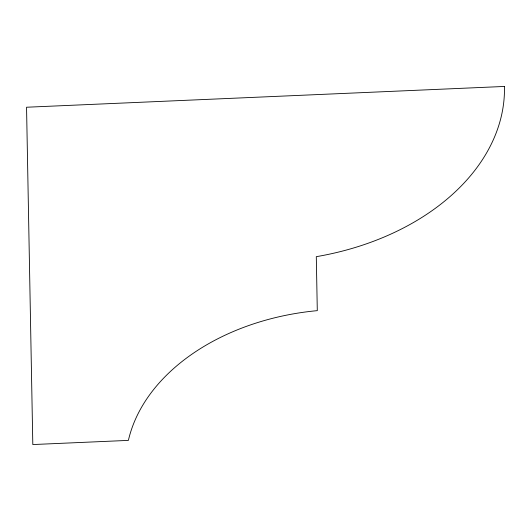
<?xml version="1.0" encoding="UTF-8"?>
<svg xmlns="http://www.w3.org/2000/svg" width="531" height="531" viewBox="0 0 531 531"><rect width="100%" height="100%" fill="white"/><g stroke="black" fill="none" stroke-linecap="round" stroke-linejoin="round"><path stroke-width="0.8" d="M504.45 86.447L26.55 107.235L32.809 444.553L128.389 440.391A209.187 147.399 -3.9 0 1 317.292 310.648L316.297 256.672A232.545 163.86 -3.9 0 0 504.45 86.447"/></g></svg>
